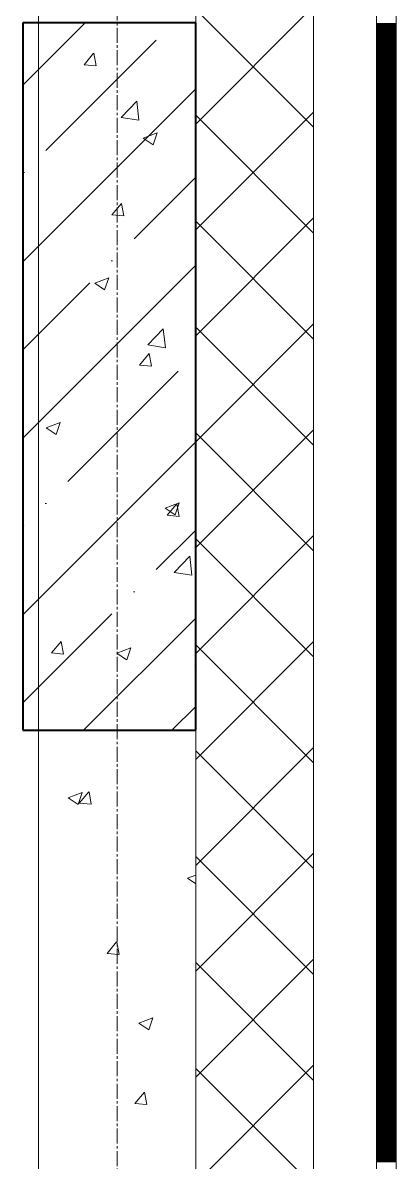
# Model space of a CAD drawing. Header units: millimetres. Extents: x -24360 to 609566, y -391049 to 148426.
# Drawn here: x 19980 to 20455, y 57001 to 58450 of the extents above; entities that cross this region are included whole.
import ezdxf

# ---------------------------------------------------------------- set-up
doc = ezdxf.new("R2010")
doc.units = ezdxf.units.MM
doc.linetypes.add('CENTER2', pattern=[28.575, 19.05, -3.175, 3.175, -3.175])
doc.linetypes.add('HIDDEN2', pattern=[4.7625, 3.175, -1.5875])
for name, color, linetype, lineweight in [('АР_Колонны', 70, 'Continuous', 30), ('АР_Стены ЖБ', 7, 'Continuous', 30), ('АР_Стены ПЕНОблок', 52, 'Continuous', 20), ('АР_Тонкая', 254, 'Continuous', 5), ('АР_Утеплитель', 31, 'Continuous', 0), ('АР_Штриховка', 8, 'Continuous', 0)]:
    doc.layers.add(name, color=color, linetype=linetype, lineweight=lineweight)
doc.layers.add('АР_Оси_РД_100', color=7, linetype='Continuous', lineweight=0, true_color=0x525252)
doc.layers.add('РД_Оси_100', color=7, linetype='Continuous', lineweight=0, true_color=0x525252)

# ---------------------------------------------------------------- blocks, each defined once
blk = doc.blocks.new('СОШ_2200_АР_ОСИ_М100_28.05.24')
at = {"layer": 'АР_Оси_РД_100', "linetype": 'CENTER2'}
blk.add_line((20100, -6155), (20100, 139938.679), dxfattribs=at)

msp = doc.modelspace()

# ---------------------------------------------------------------- hatches: boundary and pattern name
at = {"layer": 'АР_Штриховка', "linetype": 'Continuous', "lineweight": 5, "true_color": 0x000000}
h = msp.add_hatch(dxfattribs=at)
h.set_pattern_fill('ANSI35', color=18, scale=25, style=0)
h.paths.add_polyline_path([(19980, 57550), (20200, 57550), (20200, 58450), (19980, 58450)], flags=0)

# ---------------------------------------------------------------- linework, layer by layer
at = {"layer": 'АР_Колонны', "color": 18, "linetype": 'HIDDEN2', "lineweight": 25, "true_color": 0x000000}
for p, q in [((19980, 58450), (20200, 58450)), ((19980, 57550), (19980, 58450)), ((20200, 58450), (20200, 57550)), ((20200, 57550), (19980, 57550))]:
    msp.add_line(p, q, dxfattribs=at)
at = {"layer": 'АР_Колонны', "color": 18, "linetype": 'Continuous', "lineweight": 30, "true_color": 0x000000}
for p, q in [((20200, 58450), (19980, 58450)), ((19980, 58450), (19980, 57550)), ((20200, 57550), (20200, 58450)), ((19980, 57550), (20200, 57550))]:
    msp.add_line(p, q, dxfattribs=at)
at = {"layer": 'АР_Стены ЖБ', "color": 18, "linetype": 'Continuous', "lineweight": 40, "true_color": 0x000000}
for p, q in [((20200, 58450), (19980, 58450)), ((19980, 58450), (19980, 57550)), ((20200, 57550), (20200, 58450)), ((19980, 57550), (20200, 57550))]:
    msp.add_line(p, q, dxfattribs=at)
at = {"layer": 'АР_Стены ПЕНОблок', "color": 18, "linetype": 'Continuous', "lineweight": 20, "true_color": 0x000000}
for p, q in [((20000, 61700), (20000, 51500)), ((20200, 51500), (20200, 61700))]:
    msp.add_line(p, q, dxfattribs=at)
at = {"layer": 'АР_Тонкая', "color": 18, "linetype": 'Continuous', "lineweight": 5, "true_color": 0x000000}
for p, q in [((20350, 61700), (20350, 51500)), ((20430, 51500), (20430, 61700)), ((20430, 61700), (20430, 51500)), ((20455, 51500), (20455, 61700))]:
    msp.add_line(p, q, dxfattribs=at)
at = {"layer": 'АР_Утеплитель', "color": 18, "linetype": 'Continuous', "lineweight": 0, "true_color": 0x000000}
for p, q in [((20200, 61700), (20200, 51500)), ((20350, 51500), (20350, 61700))]:
    msp.add_line(p, q, dxfattribs=at)
at = {"layer": 'АР_Штриховка', "color": 18, "linetype": 'Continuous', "lineweight": 0, "true_color": 0x000000}
for p, q in [((20200, 58321.187), (20350, 58471.187)), ((20350, 58317.044), (20200, 58467.044)), ((20430, 58449), (20455, 58449)), ((20430, 58448), (20455, 58448)), ((20430, 58447), (20455, 58447)), ((20430, 58446), (20455, 58446)), ((20430, 58445), (20455, 58445)), ((20430, 58444), (20455, 58444)), ((20430, 58443), (20455, 58443)), ((20430, 58442), (20455, 58442)), ((20430, 58441), (20455, 58441)), ((20430, 58440), (20455, 58440)), ((20430, 58439), (20455, 58439)), ((20430, 58438), (20455, 58438)), ((20430, 58437), (20455, 58437)), ((20430, 58436), (20455, 58436)), ((20430, 58435), (20455, 58435)), ((20430, 58434), (20455, 58434)), ((20430, 58433), (20455, 58433)), ((20430, 58432), (20455, 58432)), ((20430, 58431), (20455, 58431)), ((20430, 58430), (20455, 58430)), ((20430, 58429), (20455, 58429)), ((20430, 58428), (20455, 58428)), ((20430, 58427), (20455, 58427)), ((20430, 58426), (20455, 58426)), ((20430, 58425), (20455, 58425)), ((20430, 58424), (20455, 58424)), ((20057.868, 58396.668), (20070.113, 58411.261)), ((20073.132, 58395.353), (20070.195, 58411.275)), ((20430, 58423), (20455, 58423)), ((20430, 58422), (20455, 58422)), ((20430, 58421), (20455, 58421)), ((20430, 58420), (20455, 58420)), ((20430, 58419), (20455, 58419)), ((20430, 58418), (20455, 58418)), ((20430, 58417), (20455, 58417)), ((20430, 58416), (20455, 58416)), ((20430, 58415), (20455, 58415)), ((20430, 58414), (20455, 58414)), ((20430, 58413), (20455, 58413)), ((20430, 58412), (20455, 58412)), ((20430, 58411), (20455, 58411)), ((20430, 58410), (20455, 58410)), ((20430, 58409), (20455, 58409)), ((20057.868, 58396.666), (20073.05, 58395.338)), ((20430, 58408), (20455, 58408)), ((20430, 58407), (20455, 58407)), ((20430, 58406), (20455, 58406)), ((20430, 58405), (20455, 58405)), ((20430, 58404), (20455, 58404)), ((20430, 58403), (20455, 58403)), ((20430, 58402), (20455, 58402)), ((20430, 58401), (20455, 58401)), ((20430, 58400), (20455, 58400)), ((20430, 58399), (20455, 58399)), ((20430, 58398), (20455, 58398)), ((20430, 58397), (20455, 58397)), ((20430, 58396), (20455, 58396)), ((20430, 58395), (20455, 58395)), ((20430, 58394), (20455, 58394)), ((20430, 58393), (20455, 58393)), ((20430, 58392), (20455, 58392)), ((20430, 58391), (20455, 58391)), ((20430, 58390), (20455, 58390)), ((20430, 58389), (20455, 58389)), ((20430, 58388), (20455, 58388)), ((20430, 58387), (20455, 58387)), ((20430, 58386), (20455, 58386)), ((20430, 58385), (20455, 58385)), ((20430, 58384), (20455, 58384)), ((20430, 58383), (20455, 58383)), ((20430, 58382), (20455, 58382)), ((20430, 58381), (20455, 58381)), ((20430, 58380), (20455, 58380)), ((20430, 58379), (20455, 58379)), ((20430, 58378), (20455, 58378)), ((20430, 58377), (20455, 58377)), ((20430, 58376), (20455, 58376)), ((20430, 58375), (20455, 58375)), ((20430, 58374), (20455, 58374)), ((20430, 58373), (20455, 58373)), ((20430, 58372), (20455, 58372)), ((20430, 58371), (20455, 58371)), ((20430, 58370), (20455, 58370)), ((20430, 58369), (20455, 58369)), ((20430, 58368), (20455, 58368)), ((20430, 58367), (20455, 58367)), ((20430, 58366), (20455, 58366)), ((20430, 58365), (20455, 58365)), ((20430, 58364), (20455, 58364)), ((20430, 58363), (20455, 58363)), ((20430, 58362), (20455, 58362)), ((20430, 58361), (20455, 58361)), ((20430, 58360), (20455, 58360)), ((20430, 58359), (20455, 58359)), ((20430, 58358), (20455, 58358)), ((20430, 58357), (20455, 58357)), ((20430, 58356), (20455, 58356)), ((20430, 58355), (20455, 58355)), ((20430, 58354), (20455, 58354)), ((20430, 58353), (20455, 58353)), ((20430, 58352), (20455, 58352)), ((20430, 58351), (20455, 58351)), ((20105.203, 58329.711), (20124.987, 58350.329)), ((20127.816, 58326.21), (20125.01, 58350.332)), ((20430, 58350), (20455, 58350)), ((20430, 58349), (20455, 58349)), ((20430, 58348), (20455, 58348)), ((20430, 58347), (20455, 58347)), ((20430, 58346), (20455, 58346)), ((20430, 58345), (20455, 58345)), ((20430, 58344), (20455, 58344)), ((20430, 58343), (20455, 58343)), ((20430, 58342), (20455, 58342)), ((20430, 58341), (20455, 58341)), ((20430, 58340), (20455, 58340)), ((20430, 58339), (20455, 58339)), ((20430, 58338), (20455, 58338)), ((20430, 58337), (20455, 58337)), ((20105.22, 58329.675), (20127.81, 58326.171)), ((20200, 58186.483), (20350, 58336.483)), ((20350, 58182.34), (20200, 58332.34)), ((20430, 58336), (20455, 58336)), ((20430, 58335), (20455, 58335)), ((20430, 58334), (20455, 58334)), ((20430, 58333), (20455, 58333)), ((20430, 58332), (20455, 58332)), ((20430, 58331), (20455, 58331)), ((20430, 58330), (20455, 58330)), ((20430, 58329), (20455, 58329)), ((20430, 58328), (20455, 58328)), ((20430, 58327), (20455, 58327)), ((20430, 58326), (20455, 58326)), ((20430, 58325), (20455, 58325)), ((20430, 58324), (20455, 58324)), ((20430, 58323), (20455, 58323)), ((20133.309, 58303.124), (20151.094, 58309.951)), ((20145.927, 58294.554), (20151.077, 58309.903)), ((20430, 58322), (20455, 58322)), ((20430, 58321), (20455, 58321)), ((20430, 58320), (20455, 58320)), ((20430, 58319), (20455, 58319)), ((20430, 58318), (20455, 58318)), ((20430, 58317), (20455, 58317)), ((20430, 58316), (20455, 58316)), ((20430, 58315), (20455, 58315)), ((20430, 58314), (20455, 58314)), ((20430, 58313), (20455, 58313)), ((20430, 58312), (20455, 58312)), ((20430, 58311), (20455, 58311)), ((20430, 58310), (20455, 58310)), ((20430, 58309), (20455, 58309)), ((20430, 58308), (20455, 58308)), ((20133.288, 58303.078), (20145.923, 58294.556)), ((20430, 58307), (20455, 58307)), ((20430, 58306), (20455, 58306)), ((20430, 58305), (20455, 58305)), ((20430, 58304), (20455, 58304)), ((20430, 58303), (20455, 58303)), ((20430, 58302), (20455, 58302)), ((20430, 58301), (20455, 58301)), ((20430, 58300), (20455, 58300)), ((20430, 58299), (20455, 58299)), ((20430, 58298), (20455, 58298)), ((20430, 58297), (20455, 58297)), ((20430, 58296), (20455, 58296)), ((20430, 58295), (20455, 58295)), ((20430, 58294), (20455, 58294)), ((20430, 58293), (20455, 58293)), ((20430, 58292), (20455, 58292)), ((20430, 58291), (20455, 58291)), ((20430, 58290), (20455, 58290)), ((20430, 58289), (20455, 58289)), ((20430, 58288), (20455, 58288)), ((20430, 58287), (20455, 58287)), ((20430, 58286), (20455, 58286)), ((20430, 58285), (20455, 58285)), ((20430, 58284), (20455, 58284)), ((20430, 58283), (20455, 58283)), ((20430, 58282), (20455, 58282)), ((20430, 58281), (20455, 58281)), ((20430, 58280), (20455, 58280)), ((20430, 58279), (20455, 58279)), ((20430, 58278), (20455, 58278)), ((20430, 58277), (20455, 58277)), ((20430, 58276), (20455, 58276)), ((20430, 58275), (20455, 58275)), ((20430, 58274), (20455, 58274)), ((20430, 58273), (20455, 58273)), ((20430, 58272), (20455, 58272)), ((20430, 58271), (20455, 58271)), ((20430, 58270), (20455, 58270)), ((20430, 58269), (20455, 58269)), ((20430, 58268), (20455, 58268)), ((20430, 58267), (20455, 58267)), ((20430, 58266), (20455, 58266)), ((20430, 58265), (20455, 58265)), ((20430, 58264), (20455, 58264)), ((20430, 58263), (20455, 58263)), ((20430, 58262), (20455, 58262)), ((20430, 58261), (20455, 58261)), ((20430, 58260), (20455, 58260)), ((20430, 58259), (20455, 58259)), ((20430, 58258), (20455, 58258)), ((20430, 58257), (20455, 58257)), ((20430, 58256), (20455, 58256)), ((20430, 58255), (20455, 58255)), ((20430, 58254), (20455, 58254)), ((20430, 58253), (20455, 58253)), ((20430, 58252), (20455, 58252)), ((20430, 58251), (20455, 58251)), ((20430, 58250), (20455, 58250)), ((20430, 58249), (20455, 58249)), ((20430, 58248), (20455, 58248)), ((20430, 58247), (20455, 58247)), ((20430, 58246), (20455, 58246)), ((20430, 58245), (20455, 58245)), ((20430, 58244), (20455, 58244)), ((20430, 58243), (20455, 58243)), ((20430, 58242), (20455, 58242)), ((20430, 58241), (20455, 58241)), ((20430, 58240), (20455, 58240)), ((20430, 58239), (20455, 58239)), ((20430, 58238), (20455, 58238)), ((20430, 58237), (20455, 58237)), ((20430, 58236), (20455, 58236)), ((20430, 58235), (20455, 58235)), ((20430, 58234), (20455, 58234)), ((20430, 58233), (20455, 58233)), ((20430, 58232), (20455, 58232)), ((20430, 58231), (20455, 58231)), ((20430, 58230), (20455, 58230)), ((20430, 58229), (20455, 58229)), ((20430, 58228), (20455, 58228)), ((20430, 58227), (20455, 58227)), ((20430, 58226), (20455, 58226)), ((20430, 58225), (20455, 58225)), ((20430, 58224), (20455, 58224)), ((20430, 58223), (20455, 58223)), ((20430, 58222), (20455, 58222)), ((20430, 58221), (20455, 58221)), ((20093.112, 58205.611), (20105.357, 58220.204)), ((20108.375, 58204.296), (20105.438, 58220.218)), ((20430, 58220), (20455, 58220)), ((20430, 58219), (20455, 58219)), ((20430, 58218), (20455, 58218)), ((20430, 58217), (20455, 58217)), ((20430, 58216), (20455, 58216)), ((20430, 58215), (20455, 58215)), ((20430, 58214), (20455, 58214)), ((20430, 58213), (20455, 58213)), ((20430, 58212), (20455, 58212)), ((20430, 58211), (20455, 58211)), ((20430, 58210), (20455, 58210)), ((20430, 58209), (20455, 58209)), ((20430, 58208), (20455, 58208)), ((20430, 58207), (20455, 58207)), ((20093.112, 58205.61), (20108.294, 58204.281)), ((20200, 58051.78), (20350, 58201.78)), ((20350, 58047.636), (20200, 58197.636)), ((20430, 58206), (20455, 58206)), ((20430, 58205), (20455, 58205)), ((20430, 58204), (20455, 58204)), ((20430, 58203), (20455, 58203)), ((20430, 58202), (20455, 58202)), ((20430, 58201), (20455, 58201)), ((20430, 58200), (20455, 58200)), ((20430, 58199), (20455, 58199)), ((20430, 58198), (20455, 58198)), ((20430, 58197), (20455, 58197)), ((20430, 58196), (20455, 58196)), ((20430, 58195), (20455, 58195)), ((20430, 58194), (20455, 58194)), ((20430, 58193), (20455, 58193)), ((20430, 58192), (20455, 58192)), ((20430, 58191), (20455, 58191)), ((20430, 58190), (20455, 58190)), ((20430, 58189), (20455, 58189)), ((20430, 58188), (20455, 58188)), ((20430, 58187), (20455, 58187)), ((20430, 58186), (20455, 58186)), ((20430, 58185), (20455, 58185)), ((20430, 58184), (20455, 58184)), ((20430, 58183), (20455, 58183)), ((20430, 58182), (20455, 58182)), ((20430, 58181), (20455, 58181)), ((20430, 58180), (20455, 58180)), ((20430, 58179), (20455, 58179)), ((20430, 58178), (20455, 58178)), ((20430, 58177), (20455, 58177)), ((20430, 58176), (20455, 58176)), ((20430, 58175), (20455, 58175)), ((20430, 58174), (20455, 58174)), ((20430, 58173), (20455, 58173)), ((20430, 58172), (20455, 58172)), ((20430, 58171), (20455, 58171)), ((20430, 58170), (20455, 58170)), ((20430, 58169), (20455, 58169)), ((20430, 58168), (20455, 58168)), ((20430, 58167), (20455, 58167)), ((20430, 58166), (20455, 58166)), ((20430, 58165), (20455, 58165)), ((20430, 58164), (20455, 58164)), ((20430, 58163), (20455, 58163)), ((20430, 58162), (20455, 58162)), ((20430, 58161), (20455, 58161)), ((20430, 58160), (20455, 58160)), ((20430, 58159), (20455, 58159)), ((20430, 58158), (20455, 58158)), ((20430, 58157), (20455, 58157)), ((20430, 58156), (20455, 58156)), ((20430, 58155), (20455, 58155)), ((20430, 58154), (20455, 58154)), ((20430, 58153), (20455, 58153)), ((20430, 58152), (20455, 58152)), ((20430, 58151), (20455, 58151)), ((20430, 58150), (20455, 58150)), ((20430, 58149), (20455, 58149)), ((20430, 58148), (20455, 58148)), ((20430, 58147), (20455, 58147)), ((20430, 58146), (20455, 58146)), ((20430, 58145), (20455, 58145)), ((20430, 58144), (20455, 58144)), ((20430, 58143), (20455, 58143)), ((20430, 58142), (20455, 58142)), ((20430, 58141), (20455, 58141)), ((20430, 58140), (20455, 58140)), ((20430, 58139), (20455, 58139)), ((20430, 58138), (20455, 58138)), ((20430, 58137), (20455, 58137)), ((20430, 58136), (20455, 58136)), ((20430, 58135), (20455, 58135)), ((20430, 58134), (20455, 58134)), ((20071.507, 58118.936), (20089.292, 58125.763)), ((20084.125, 58110.366), (20089.275, 58125.715)), ((20430, 58133), (20455, 58133)), ((20430, 58132), (20455, 58132)), ((20430, 58131), (20455, 58131)), ((20430, 58130), (20455, 58130)), ((20430, 58129), (20455, 58129)), ((20430, 58128), (20455, 58128)), ((20430, 58127), (20455, 58127)), ((20430, 58126), (20455, 58126)), ((20430, 58125), (20455, 58125)), ((20430, 58124), (20455, 58124)), ((20430, 58123), (20455, 58123)), ((20430, 58122), (20455, 58122)), ((20430, 58121), (20455, 58121)), ((20430, 58120), (20455, 58120)), ((20071.486, 58118.89), (20084.121, 58110.368)), ((20430, 58119), (20455, 58119)), ((20430, 58118), (20455, 58118)), ((20430, 58117), (20455, 58117)), ((20430, 58116), (20455, 58116)), ((20430, 58115), (20455, 58115)), ((20430, 58114), (20455, 58114)), ((20430, 58113), (20455, 58113)), ((20430, 58112), (20455, 58112)), ((20430, 58111), (20455, 58111)), ((20430, 58110), (20455, 58110)), ((20430, 58109), (20455, 58109)), ((20430, 58108), (20455, 58108)), ((20430, 58107), (20455, 58107)), ((20430, 58106), (20455, 58106)), ((20430, 58105), (20455, 58105)), ((20430, 58104), (20455, 58104)), ((20430, 58103), (20455, 58103)), ((20430, 58102), (20455, 58102)), ((20430, 58101), (20455, 58101)), ((20430, 58100), (20455, 58100)), ((20430, 58099), (20455, 58099)), ((20430, 58098), (20455, 58098)), ((20430, 58097), (20455, 58097)), ((20430, 58096), (20455, 58096)), ((20430, 58095), (20455, 58095)), ((20430, 58094), (20455, 58094)), ((20430, 58093), (20455, 58093)), ((20430, 58092), (20455, 58092)), ((20430, 58091), (20455, 58091)), ((20430, 58090), (20455, 58090)), ((20430, 58089), (20455, 58089)), ((20430, 58088), (20455, 58088)), ((20430, 58087), (20455, 58087)), ((20430, 58086), (20455, 58086)), ((20430, 58085), (20455, 58085)), ((20430, 58084), (20455, 58084)), ((20430, 58083), (20455, 58083)), ((20430, 58082), (20455, 58082)), ((20430, 58081), (20455, 58081)), ((20430, 58080), (20455, 58080)), ((20430, 58079), (20455, 58079)), ((20430, 58078), (20455, 58078)), ((20430, 58077), (20455, 58077)), ((20430, 58076), (20455, 58076)), ((20200, 57917.076), (20350, 58067.076)), ((20350, 57912.932), (20200, 58062.932)), ((20430, 58075), (20455, 58075)), ((20430, 58074), (20455, 58074)), ((20430, 58073), (20455, 58073)), ((20430, 58072), (20455, 58072)), ((20430, 58071), (20455, 58071)), ((20430, 58070), (20455, 58070)), ((20430, 58069), (20455, 58069)), ((20430, 58068), (20455, 58068)), ((20430, 58067), (20455, 58067)), ((20430, 58066), (20455, 58066)), ((20430, 58065), (20455, 58065)), ((20430, 58064), (20455, 58064)), ((20430, 58063), (20455, 58063)), ((20430, 58062), (20455, 58062)), ((20138.878, 58040.242), (20158.662, 58060.861)), ((20161.491, 58036.741), (20158.685, 58060.864)), ((20430, 58061), (20455, 58061)), ((20430, 58060), (20455, 58060)), ((20430, 58059), (20455, 58059)), ((20430, 58058), (20455, 58058)), ((20430, 58057), (20455, 58057)), ((20430, 58056), (20455, 58056)), ((20430, 58055), (20455, 58055)), ((20430, 58054), (20455, 58054)), ((20430, 58053), (20455, 58053)), ((20430, 58052), (20455, 58052)), ((20430, 58051), (20455, 58051)), ((20430, 58050), (20455, 58050)), ((20430, 58049), (20455, 58049)), ((20430, 58048), (20455, 58048)), ((20430, 58047), (20455, 58047)), ((20138.895, 58040.206), (20161.485, 58036.703)), ((20430, 58046), (20455, 58046)), ((20430, 58045), (20455, 58045)), ((20430, 58044), (20455, 58044)), ((20430, 58043), (20455, 58043)), ((20430, 58042), (20455, 58042)), ((20430, 58041), (20455, 58041)), ((20430, 58040), (20455, 58040)), ((20430, 58039), (20455, 58039)), ((20430, 58038), (20455, 58038)), ((20430, 58037), (20455, 58037)), ((20430, 58036), (20455, 58036)), ((20430, 58035), (20455, 58035)), ((20430, 58034), (20455, 58034)), ((20430, 58033), (20455, 58033)), ((20128.355, 58014.554), (20140.6, 58029.147)), ((20143.618, 58013.239), (20140.681, 58029.161)), ((20430, 58032), (20455, 58032)), ((20430, 58031), (20455, 58031)), ((20430, 58030), (20455, 58030)), ((20430, 58029), (20455, 58029)), ((20430, 58028), (20455, 58028)), ((20430, 58027), (20455, 58027)), ((20430, 58026), (20455, 58026)), ((20430, 58025), (20455, 58025)), ((20430, 58024), (20455, 58024)), ((20430, 58023), (20455, 58023)), ((20430, 58022), (20455, 58022)), ((20430, 58021), (20455, 58021)), ((20430, 58020), (20455, 58020)), ((20430, 58019), (20455, 58019)), ((20430, 58018), (20455, 58018)), ((20128.355, 58014.553), (20143.537, 58013.225)), ((20430, 58017), (20455, 58017)), ((20430, 58016), (20455, 58016)), ((20430, 58015), (20455, 58015)), ((20430, 58014), (20455, 58014)), ((20430, 58013), (20455, 58013)), ((20430, 58012), (20455, 58012)), ((20430, 58011), (20455, 58011)), ((20430, 58010), (20455, 58010)), ((20430, 58009), (20455, 58009)), ((20430, 58008), (20455, 58008)), ((20430, 58007), (20455, 58007)), ((20430, 58006), (20455, 58006)), ((20430, 58005), (20455, 58005)), ((20430, 58004), (20455, 58004)), ((20430, 58003), (20455, 58003)), ((20430, 58002), (20455, 58002)), ((20430, 58001), (20455, 58001)), ((20430, 58000), (20455, 58000)), ((20430, 57999), (20455, 57999)), ((20430, 57998), (20455, 57998)), ((20430, 57997), (20455, 57997)), ((20430, 57996), (20455, 57996)), ((20430, 57995), (20455, 57995)), ((20430, 57994), (20455, 57994)), ((20430, 57993), (20455, 57993)), ((20430, 57992), (20455, 57992)), ((20430, 57991), (20455, 57991)), ((20430, 57990), (20455, 57990)), ((20430, 57989), (20455, 57989)), ((20430, 57988), (20455, 57988)), ((20430, 57987), (20455, 57987)), ((20430, 57986), (20455, 57986)), ((20430, 57985), (20455, 57985)), ((20430, 57984), (20455, 57984)), ((20430, 57983), (20455, 57983)), ((20430, 57982), (20455, 57982)), ((20430, 57981), (20455, 57981)), ((20430, 57980), (20455, 57980)), ((20430, 57979), (20455, 57979)), ((20430, 57978), (20455, 57978)), ((20430, 57977), (20455, 57977)), ((20430, 57976), (20455, 57976)), ((20430, 57975), (20455, 57975)), ((20430, 57974), (20455, 57974)), ((20430, 57973), (20455, 57973)), ((20430, 57972), (20455, 57972)), ((20430, 57971), (20455, 57971)), ((20430, 57970), (20455, 57970)), ((20430, 57969), (20455, 57969)), ((20430, 57968), (20455, 57968)), ((20430, 57967), (20455, 57967)), ((20430, 57966), (20455, 57966)), ((20430, 57965), (20455, 57965)), ((20430, 57964), (20455, 57964)), ((20430, 57963), (20455, 57963)), ((20430, 57962), (20455, 57962)), ((20430, 57961), (20455, 57961)), ((20430, 57960), (20455, 57960)), ((20430, 57959), (20455, 57959)), ((20430, 57958), (20455, 57958)), ((20430, 57957), (20455, 57957)), ((20430, 57956), (20455, 57956)), ((20430, 57955), (20455, 57955)), ((20430, 57954), (20455, 57954)), ((20430, 57953), (20455, 57953)), ((20430, 57952), (20455, 57952)), ((20430, 57951), (20455, 57951)), ((20430, 57950), (20455, 57950)), ((20430, 57949), (20455, 57949)), ((20430, 57948), (20455, 57948)), ((20430, 57947), (20455, 57947)), ((20430, 57946), (20455, 57946)), ((20009.684, 57934.702), (20022.319, 57926.18)), ((20009.705, 57934.748), (20027.49, 57941.575)), ((20022.323, 57926.178), (20027.473, 57941.527)), ((20200, 57782.372), (20350, 57932.372)), ((20430, 57945), (20455, 57945)), ((20430, 57944), (20455, 57944)), ((20430, 57943), (20455, 57943)), ((20430, 57942), (20455, 57942)), ((20430, 57941), (20455, 57941)), ((20430, 57940), (20455, 57940)), ((20430, 57939), (20455, 57939)), ((20430, 57938), (20455, 57938)), ((20430, 57937), (20455, 57937)), ((20430, 57936), (20455, 57936)), ((20430, 57935), (20455, 57935)), ((20430, 57934), (20455, 57934)), ((20430, 57933), (20455, 57933)), ((20430, 57932), (20455, 57932)), ((20430, 57931), (20455, 57931)), ((20350, 57778.228), (20200, 57928.228)), ((20430, 57930), (20455, 57930)), ((20430, 57929), (20455, 57929)), ((20430, 57928), (20455, 57928)), ((20430, 57927), (20455, 57927)), ((20430, 57926), (20455, 57926)), ((20430, 57925), (20455, 57925)), ((20430, 57924), (20455, 57924)), ((20430, 57923), (20455, 57923)), ((20430, 57922), (20455, 57922)), ((20430, 57921), (20455, 57921)), ((20430, 57920), (20455, 57920)), ((20430, 57919), (20455, 57919)), ((20430, 57918), (20455, 57918)), ((20430, 57917), (20455, 57917)), ((20430, 57916), (20455, 57916)), ((20430, 57915), (20455, 57915)), ((20430, 57914), (20455, 57914)), ((20430, 57913), (20455, 57913)), ((20430, 57912), (20455, 57912)), ((20430, 57911), (20455, 57911)), ((20430, 57910), (20455, 57910)), ((20430, 57909), (20455, 57909)), ((20430, 57908), (20455, 57908)), ((20430, 57907), (20455, 57907)), ((20430, 57906), (20455, 57906)), ((20430, 57905), (20455, 57905)), ((20430, 57904), (20455, 57904)), ((20430, 57903), (20455, 57903)), ((20430, 57902), (20455, 57902)), ((20430, 57901), (20455, 57901)), ((20430, 57900), (20455, 57900)), ((20430, 57899), (20455, 57899)), ((20430, 57898), (20455, 57898)), ((20430, 57897), (20455, 57897)), ((20430, 57896), (20455, 57896)), ((20430, 57895), (20455, 57895)), ((20430, 57894), (20455, 57894)), ((20430, 57893), (20455, 57893)), ((20430, 57892), (20455, 57892)), ((20430, 57891), (20455, 57891)), ((20430, 57890), (20455, 57890)), ((20430, 57889), (20455, 57889)), ((20430, 57888), (20455, 57888)), ((20430, 57887), (20455, 57887)), ((20430, 57886), (20455, 57886)), ((20430, 57885), (20455, 57885)), ((20430, 57884), (20455, 57884)), ((20430, 57883), (20455, 57883)), ((20430, 57882), (20455, 57882)), ((20430, 57881), (20455, 57881)), ((20430, 57880), (20455, 57880)), ((20430, 57879), (20455, 57879)), ((20430, 57878), (20455, 57878)), ((20430, 57877), (20455, 57877)), ((20430, 57876), (20455, 57876)), ((20430, 57875), (20455, 57875)), ((20430, 57874), (20455, 57874)), ((20430, 57873), (20455, 57873)), ((20430, 57872), (20455, 57872)), ((20430, 57871), (20455, 57871)), ((20430, 57870), (20455, 57870)), ((20430, 57869), (20455, 57869)), ((20430, 57868), (20455, 57868)), ((20430, 57867), (20455, 57867)), ((20430, 57866), (20455, 57866)), ((20430, 57865), (20455, 57865)), ((20430, 57864), (20455, 57864)), ((20430, 57863), (20455, 57863)), ((20430, 57862), (20455, 57862)), ((20430, 57861), (20455, 57861)), ((20430, 57860), (20455, 57860)), ((20430, 57859), (20455, 57859)), ((20430, 57858), (20455, 57858)), ((20430, 57857), (20455, 57857)), ((20430, 57856), (20455, 57856)), ((20430, 57855), (20455, 57855)), ((20430, 57854), (20455, 57854)), ((20430, 57853), (20455, 57853)), ((20430, 57852), (20455, 57852)), ((20430, 57851), (20455, 57851)), ((20430, 57850), (20455, 57850)), ((20430, 57849), (20455, 57849)), ((20430, 57848), (20455, 57848)), ((20430, 57847), (20455, 57847)), ((20430, 57846), (20455, 57846)), ((20430, 57845), (20455, 57845)), ((20430, 57844), (20455, 57844)), ((20161.299, 57832.437), (20173.933, 57823.914)), ((20161.319, 57832.482), (20179.104, 57839.309)), ((20163.598, 57823.497), (20175.844, 57838.09)), ((20173.938, 57823.913), (20179.088, 57839.262)), ((20178.861, 57822.183), (20175.924, 57838.104)), ((20430, 57843), (20455, 57843)), ((20430, 57842), (20455, 57842)), ((20430, 57841), (20455, 57841)), ((20430, 57840), (20455, 57840)), ((20430, 57839), (20455, 57839)), ((20430, 57838), (20455, 57838)), ((20430, 57837), (20455, 57837)), ((20430, 57836), (20455, 57836)), ((20430, 57835), (20455, 57835)), ((20430, 57834), (20455, 57834)), ((20430, 57833), (20455, 57833)), ((20430, 57832), (20455, 57832)), ((20430, 57831), (20455, 57831)), ((20430, 57830), (20455, 57830)), ((20163.598, 57823.496), (20178.78, 57822.168)), ((20430, 57829), (20455, 57829)), ((20430, 57828), (20455, 57828)), ((20430, 57827), (20455, 57827)), ((20430, 57826), (20455, 57826)), ((20430, 57825), (20455, 57825)), ((20430, 57824), (20455, 57824)), ((20430, 57823), (20455, 57823)), ((20430, 57822), (20455, 57822)), ((20430, 57821), (20455, 57821)), ((20430, 57820), (20455, 57820)), ((20430, 57819), (20455, 57819)), ((20430, 57818), (20455, 57818)), ((20430, 57817), (20455, 57817)), ((20430, 57816), (20455, 57816)), ((20430, 57815), (20455, 57815)), ((20430, 57814), (20455, 57814)), ((20430, 57813), (20455, 57813)), ((20430, 57812), (20455, 57812)), ((20430, 57811), (20455, 57811)), ((20430, 57810), (20455, 57810)), ((20430, 57809), (20455, 57809)), ((20430, 57808), (20455, 57808)), ((20430, 57807), (20455, 57807)), ((20430, 57806), (20455, 57806)), ((20430, 57805), (20455, 57805)), ((20430, 57804), (20455, 57804)), ((20430, 57803), (20455, 57803)), ((20430, 57802), (20455, 57802)), ((20430, 57801), (20455, 57801)), ((20200, 57647.668), (20350, 57797.668)), ((20350, 57643.524), (20200, 57793.524)), ((20430, 57800), (20455, 57800)), ((20430, 57799), (20455, 57799)), ((20430, 57798), (20455, 57798)), ((20430, 57797), (20455, 57797)), ((20430, 57796), (20455, 57796)), ((20430, 57795), (20455, 57795)), ((20430, 57794), (20455, 57794)), ((20430, 57793), (20455, 57793)), ((20430, 57792), (20455, 57792)), ((20430, 57791), (20455, 57791)), ((20430, 57790), (20455, 57790)), ((20430, 57789), (20455, 57789)), ((20430, 57788), (20455, 57788)), ((20430, 57787), (20455, 57787)), ((20430, 57786), (20455, 57786)), ((20172.553, 57750.774), (20192.337, 57771.393)), ((20195.166, 57747.273), (20192.359, 57771.395)), ((20430, 57785), (20455, 57785)), ((20430, 57784), (20455, 57784)), ((20430, 57783), (20455, 57783)), ((20430, 57782), (20455, 57782)), ((20430, 57781), (20455, 57781)), ((20430, 57780), (20455, 57780)), ((20430, 57779), (20455, 57779)), ((20430, 57778), (20455, 57778)), ((20430, 57777), (20455, 57777)), ((20430, 57776), (20455, 57776)), ((20430, 57775), (20455, 57775)), ((20430, 57774), (20455, 57774)), ((20430, 57773), (20455, 57773)), ((20430, 57772), (20455, 57772)), ((20430, 57771), (20455, 57771)), ((20430, 57770), (20455, 57770)), ((20430, 57769), (20455, 57769)), ((20430, 57768), (20455, 57768)), ((20430, 57767), (20455, 57767)), ((20430, 57766), (20455, 57766)), ((20430, 57765), (20455, 57765)), ((20430, 57764), (20455, 57764)), ((20430, 57763), (20455, 57763)), ((20430, 57762), (20455, 57762)), ((20430, 57761), (20455, 57761)), ((20430, 57760), (20455, 57760)), ((20430, 57759), (20455, 57759)), ((20430, 57758), (20455, 57758)), ((20430, 57757), (20455, 57757)), ((20172.57, 57750.738), (20195.16, 57747.235)), ((20430, 57756), (20455, 57756)), ((20430, 57755), (20455, 57755)), ((20430, 57754), (20455, 57754)), ((20430, 57753), (20455, 57753)), ((20430, 57752), (20455, 57752)), ((20430, 57751), (20455, 57751)), ((20430, 57750), (20455, 57750)), ((20430, 57749), (20455, 57749)), ((20430, 57748), (20455, 57748)), ((20430, 57747), (20455, 57747)), ((20430, 57746), (20455, 57746)), ((20430, 57745), (20455, 57745)), ((20430, 57744), (20455, 57744)), ((20430, 57743), (20455, 57743)), ((20430, 57742), (20455, 57742)), ((20430, 57741), (20455, 57741)), ((20430, 57740), (20455, 57740)), ((20430, 57739), (20455, 57739)), ((20430, 57738), (20455, 57738)), ((20430, 57737), (20455, 57737)), ((20430, 57736), (20455, 57736)), ((20430, 57735), (20455, 57735)), ((20430, 57734), (20455, 57734)), ((20430, 57733), (20455, 57733)), ((20430, 57732), (20455, 57732)), ((20430, 57731), (20455, 57731)), ((20430, 57730), (20455, 57730)), ((20430, 57729), (20455, 57729)), ((20430, 57728), (20455, 57728)), ((20430, 57727), (20455, 57727)), ((20430, 57726), (20455, 57726)), ((20430, 57725), (20455, 57725)), ((20430, 57724), (20455, 57724)), ((20430, 57723), (20455, 57723)), ((20430, 57722), (20455, 57722)), ((20430, 57721), (20455, 57721)), ((20430, 57720), (20455, 57720)), ((20430, 57719), (20455, 57719)), ((20430, 57718), (20455, 57718)), ((20430, 57717), (20455, 57717)), ((20430, 57716), (20455, 57716)), ((20430, 57715), (20455, 57715)), ((20430, 57714), (20455, 57714)), ((20430, 57713), (20455, 57713)), ((20430, 57712), (20455, 57712)), ((20430, 57711), (20455, 57711)), ((20430, 57710), (20455, 57710)), ((20430, 57709), (20455, 57709)), ((20430, 57708), (20455, 57708)), ((20430, 57707), (20455, 57707)), ((20430, 57706), (20455, 57706)), ((20430, 57705), (20455, 57705)), ((20430, 57704), (20455, 57704)), ((20430, 57703), (20455, 57703)), ((20430, 57702), (20455, 57702)), ((20430, 57701), (20455, 57701)), ((20430, 57700), (20455, 57700)), ((20430, 57699), (20455, 57699)), ((20430, 57698), (20455, 57698)), ((20430, 57697), (20455, 57697)), ((20430, 57696), (20455, 57696)), ((20430, 57695), (20455, 57695)), ((20430, 57694), (20455, 57694)), ((20430, 57693), (20455, 57693)), ((20430, 57692), (20455, 57692)), ((20430, 57691), (20455, 57691)), ((20430, 57690), (20455, 57690)), ((20430, 57689), (20455, 57689)), ((20430, 57688), (20455, 57688)), ((20430, 57687), (20455, 57687)), ((20430, 57686), (20455, 57686)), ((20430, 57685), (20455, 57685)), ((20430, 57684), (20455, 57684)), ((20430, 57683), (20455, 57683)), ((20430, 57682), (20455, 57682)), ((20430, 57681), (20455, 57681)), ((20430, 57680), (20455, 57680)), ((20430, 57679), (20455, 57679)), ((20430, 57678), (20455, 57678)), ((20430, 57677), (20455, 57677)), ((20430, 57676), (20455, 57676)), ((20430, 57675), (20455, 57675)), ((20430, 57674), (20455, 57674)), ((20430, 57673), (20455, 57673)), ((20430, 57672), (20455, 57672)), ((20430, 57671), (20455, 57671)), ((20430, 57670), (20455, 57670)), ((20016.657, 57648.379), (20028.902, 57662.973)), ((20031.92, 57647.065), (20028.983, 57662.986)), ((20200, 57512.964), (20350, 57662.964)), ((20350, 57508.821), (20200, 57658.821)), ((20430, 57669), (20455, 57669)), ((20430, 57668), (20455, 57668)), ((20430, 57667), (20455, 57667)), ((20430, 57666), (20455, 57666)), ((20430, 57665), (20455, 57665)), ((20430, 57664), (20455, 57664)), ((20430, 57663), (20455, 57663)), ((20430, 57662), (20455, 57662)), ((20430, 57661), (20455, 57661)), ((20430, 57660), (20455, 57660)), ((20430, 57659), (20455, 57659)), ((20430, 57658), (20455, 57658)), ((20430, 57657), (20455, 57657)), ((20430, 57656), (20455, 57656)), ((20016.657, 57648.378), (20031.839, 57647.05)), ((20099.496, 57648.249), (20112.131, 57639.726)), ((20099.517, 57648.294), (20117.302, 57655.121)), ((20112.136, 57639.725), (20117.286, 57655.074)), ((20430, 57655), (20455, 57655)), ((20430, 57654), (20455, 57654)), ((20430, 57653), (20455, 57653)), ((20430, 57652), (20455, 57652)), ((20430, 57651), (20455, 57651)), ((20430, 57650), (20455, 57650)), ((20430, 57649), (20455, 57649)), ((20430, 57648), (20455, 57648)), ((20430, 57647), (20455, 57647)), ((20430, 57646), (20455, 57646)), ((20430, 57645), (20455, 57645)), ((20430, 57644), (20455, 57644)), ((20430, 57643), (20455, 57643)), ((20430, 57642), (20455, 57642)), ((20430, 57641), (20455, 57641)), ((20198.842, 57632.44), (20200, 57633.821)), ((20198.842, 57632.439), (20200, 57632.338)), ((20430, 57640), (20455, 57640)), ((20430, 57639), (20455, 57639)), ((20430, 57638), (20455, 57638)), ((20430, 57637), (20455, 57637)), ((20430, 57636), (20455, 57636)), ((20430, 57635), (20455, 57635)), ((20430, 57634), (20455, 57634)), ((20430, 57633), (20455, 57633)), ((20430, 57632), (20455, 57632)), ((20430, 57631), (20455, 57631)), ((20430, 57630), (20455, 57630)), ((20430, 57629), (20455, 57629)), ((20430, 57628), (20455, 57628)), ((20430, 57627), (20455, 57627)), ((20430, 57626), (20455, 57626)), ((20430, 57625), (20455, 57625)), ((20430, 57624), (20455, 57624)), ((20430, 57623), (20455, 57623)), ((20430, 57622), (20455, 57622)), ((20430, 57621), (20455, 57621)), ((20430, 57620), (20455, 57620)), ((20430, 57619), (20455, 57619)), ((20430, 57618), (20455, 57618)), ((20430, 57617), (20455, 57617)), ((20430, 57616), (20455, 57616)), ((20430, 57615), (20455, 57615)), ((20430, 57614), (20455, 57614)), ((20430, 57613), (20455, 57613)), ((20430, 57612), (20455, 57612)), ((20430, 57611), (20455, 57611)), ((20430, 57610), (20455, 57610)), ((20430, 57609), (20455, 57609)), ((20430, 57608), (20455, 57608)), ((20430, 57607), (20455, 57607)), ((20430, 57606), (20455, 57606)), ((20430, 57605), (20455, 57605)), ((20430, 57604), (20455, 57604)), ((20430, 57603), (20455, 57603)), ((20430, 57602), (20455, 57602)), ((20430, 57601), (20455, 57601)), ((20430, 57600), (20455, 57600)), ((20430, 57599), (20455, 57599)), ((20430, 57598), (20455, 57598)), ((20430, 57597), (20455, 57597)), ((20430, 57596), (20455, 57596)), ((20430, 57595), (20455, 57595)), ((20430, 57594), (20455, 57594)), ((20430, 57593), (20455, 57593)), ((20430, 57592), (20455, 57592)), ((20430, 57591), (20455, 57591)), ((20430, 57590), (20455, 57590)), ((20430, 57589), (20455, 57589)), ((20430, 57588), (20455, 57588)), ((20430, 57587), (20455, 57587)), ((20430, 57586), (20455, 57586)), ((20430, 57585), (20455, 57585)), ((20430, 57584), (20455, 57584)), ((20430, 57583), (20455, 57583)), ((20430, 57582), (20455, 57582)), ((20430, 57581), (20455, 57581)), ((20430, 57580), (20455, 57580)), ((20430, 57579), (20455, 57579)), ((20430, 57578), (20455, 57578)), ((20430, 57577), (20455, 57577)), ((20430, 57576), (20455, 57576)), ((20430, 57575), (20455, 57575)), ((20430, 57574), (20455, 57574)), ((20430, 57573), (20455, 57573)), ((20430, 57572), (20455, 57572)), ((20430, 57571), (20455, 57571)), ((20430, 57570), (20455, 57570)), ((20430, 57569), (20455, 57569)), ((20430, 57568), (20455, 57568)), ((20430, 57567), (20455, 57567)), ((20430, 57566), (20455, 57566)), ((20430, 57565), (20455, 57565)), ((20430, 57564), (20455, 57564)), ((20430, 57563), (20455, 57563)), ((20430, 57562), (20455, 57562)), ((20430, 57561), (20455, 57561)), ((20430, 57560), (20455, 57560)), ((20430, 57559), (20455, 57559)), ((20430, 57558), (20455, 57558)), ((20430, 57557), (20455, 57557)), ((20430, 57556), (20455, 57556)), ((20430, 57555), (20455, 57555)), ((20430, 57554), (20455, 57554)), ((20430, 57553), (20455, 57553)), ((20430, 57552), (20455, 57552)), ((20430, 57551), (20455, 57551)), ((20430, 57550), (20455, 57550)), ((20430, 57549), (20455, 57549)), ((20430, 57548), (20455, 57548)), ((20430, 57547), (20455, 57547)), ((20430, 57546), (20455, 57546)), ((20430, 57545), (20455, 57545)), ((20430, 57544), (20455, 57544)), ((20430, 57543), (20455, 57543)), ((20430, 57542), (20455, 57542)), ((20430, 57541), (20455, 57541)), ((20430, 57540), (20455, 57540)), ((20200, 57378.26), (20350, 57528.26)), ((20430, 57539), (20455, 57539)), ((20430, 57538), (20455, 57538)), ((20430, 57537), (20455, 57537)), ((20430, 57536), (20455, 57536)), ((20430, 57535), (20455, 57535)), ((20430, 57534), (20455, 57534)), ((20430, 57533), (20455, 57533)), ((20430, 57532), (20455, 57532)), ((20430, 57531), (20455, 57531)), ((20430, 57530), (20455, 57530)), ((20430, 57529), (20455, 57529)), ((20430, 57528), (20455, 57528)), ((20430, 57527), (20455, 57527)), ((20430, 57526), (20455, 57526)), ((20430, 57525), (20455, 57525)), ((20350, 57374.117), (20200, 57524.117)), ((20430, 57524), (20455, 57524)), ((20430, 57523), (20455, 57523)), ((20430, 57522), (20455, 57522)), ((20430, 57521), (20455, 57521)), ((20430, 57520), (20455, 57520)), ((20430, 57519), (20455, 57519)), ((20430, 57518), (20455, 57518)), ((20430, 57517), (20455, 57517)), ((20430, 57516), (20455, 57516)), ((20430, 57515), (20455, 57515)), ((20430, 57514), (20455, 57514)), ((20430, 57513), (20455, 57513)), ((20430, 57512), (20455, 57512)), ((20430, 57511), (20455, 57511)), ((20430, 57510), (20455, 57510)), ((20430, 57509), (20455, 57509)), ((20430, 57508), (20455, 57508)), ((20430, 57507), (20455, 57507)), ((20430, 57506), (20455, 57506)), ((20430, 57505), (20455, 57505)), ((20430, 57504), (20455, 57504)), ((20430, 57503), (20455, 57503)), ((20430, 57502), (20455, 57502)), ((20430, 57501), (20455, 57501)), ((20430, 57500), (20455, 57500)), ((20430, 57499), (20455, 57499)), ((20430, 57498), (20455, 57498)), ((20430, 57497), (20455, 57497)), ((20430, 57496), (20455, 57496)), ((20430, 57495), (20455, 57495)), ((20430, 57494), (20455, 57494)), ((20430, 57493), (20455, 57493)), ((20430, 57492), (20455, 57492)), ((20430, 57491), (20455, 57491)), ((20430, 57490), (20455, 57490)), ((20430, 57489), (20455, 57489)), ((20430, 57488), (20455, 57488)), ((20430, 57487), (20455, 57487)), ((20430, 57486), (20455, 57486)), ((20430, 57485), (20455, 57485)), ((20430, 57484), (20455, 57484)), ((20430, 57483), (20455, 57483)), ((20430, 57482), (20455, 57482)), ((20037.715, 57464.106), (20055.5, 57470.933)), ((20050.334, 57455.537), (20055.484, 57470.886)), ((20051.901, 57457.323), (20064.146, 57471.916)), ((20067.163, 57456.008), (20064.226, 57471.929)), ((20430, 57481), (20455, 57481)), ((20430, 57480), (20455, 57480)), ((20430, 57479), (20455, 57479)), ((20430, 57478), (20455, 57478)), ((20430, 57477), (20455, 57477)), ((20430, 57476), (20455, 57476)), ((20430, 57475), (20455, 57475)), ((20430, 57474), (20455, 57474)), ((20430, 57473), (20455, 57473)), ((20430, 57472), (20455, 57472)), ((20430, 57471), (20455, 57471)), ((20430, 57470), (20455, 57470)), ((20430, 57469), (20455, 57469)), ((20430, 57468), (20455, 57468)), ((20430, 57467), (20455, 57467)), ((20037.694, 57464.061), (20050.329, 57455.538)), ((20051.901, 57457.321), (20067.083, 57455.993)), ((20430, 57466), (20455, 57466)), ((20430, 57465), (20455, 57465)), ((20430, 57464), (20455, 57464)), ((20430, 57463), (20455, 57463)), ((20430, 57462), (20455, 57462)), ((20430, 57461), (20455, 57461)), ((20430, 57460), (20455, 57460)), ((20430, 57459), (20455, 57459)), ((20430, 57458), (20455, 57458)), ((20430, 57457), (20455, 57457)), ((20430, 57456), (20455, 57456)), ((20430, 57455), (20455, 57455)), ((20430, 57454), (20455, 57454)), ((20430, 57453), (20455, 57453)), ((20430, 57452), (20455, 57452)), ((20430, 57451), (20455, 57451)), ((20430, 57450), (20455, 57450)), ((20430, 57449), (20455, 57449)), ((20430, 57448), (20455, 57448)), ((20430, 57447), (20455, 57447)), ((20430, 57446), (20455, 57446)), ((20430, 57445), (20455, 57445)), ((20430, 57444), (20455, 57444)), ((20430, 57443), (20455, 57443)), ((20430, 57442), (20455, 57442)), ((20430, 57441), (20455, 57441)), ((20430, 57440), (20455, 57440)), ((20430, 57439), (20455, 57439)), ((20430, 57438), (20455, 57438)), ((20430, 57437), (20455, 57437)), ((20430, 57436), (20455, 57436)), ((20430, 57435), (20455, 57435)), ((20430, 57434), (20455, 57434)), ((20430, 57433), (20455, 57433)), ((20430, 57432), (20455, 57432)), ((20430, 57431), (20455, 57431)), ((20430, 57430), (20455, 57430)), ((20430, 57429), (20455, 57429)), ((20430, 57428), (20455, 57428)), ((20430, 57427), (20455, 57427)), ((20430, 57426), (20455, 57426)), ((20430, 57425), (20455, 57425)), ((20430, 57424), (20455, 57424)), ((20430, 57423), (20455, 57423)), ((20430, 57422), (20455, 57422)), ((20430, 57421), (20455, 57421)), ((20430, 57420), (20455, 57420)), ((20430, 57419), (20455, 57419)), ((20430, 57418), (20455, 57418)), ((20430, 57417), (20455, 57417)), ((20430, 57416), (20455, 57416)), ((20430, 57415), (20455, 57415)), ((20430, 57414), (20455, 57414)), ((20430, 57413), (20455, 57413)), ((20430, 57412), (20455, 57412)), ((20430, 57411), (20455, 57411)), ((20430, 57410), (20455, 57410)), ((20430, 57409), (20455, 57409)), ((20430, 57408), (20455, 57408)), ((20430, 57407), (20455, 57407)), ((20430, 57406), (20455, 57406)), ((20430, 57405), (20455, 57405)), ((20430, 57404), (20455, 57404)), ((20430, 57403), (20455, 57403)), ((20430, 57402), (20455, 57402)), ((20430, 57401), (20455, 57401)), ((20430, 57400), (20455, 57400)), ((20430, 57399), (20455, 57399)), ((20430, 57398), (20455, 57398)), ((20430, 57397), (20455, 57397)), ((20430, 57396), (20455, 57396)), ((20430, 57395), (20455, 57395)), ((20200, 57243.556), (20350, 57393.556)), ((20350, 57239.413), (20200, 57389.413)), ((20430, 57394), (20455, 57394)), ((20430, 57393), (20455, 57393)), ((20430, 57392), (20455, 57392)), ((20430, 57391), (20455, 57391)), ((20430, 57390), (20455, 57390)), ((20430, 57389), (20455, 57389)), ((20430, 57388), (20455, 57388)), ((20430, 57387), (20455, 57387)), ((20430, 57386), (20455, 57386)), ((20430, 57385), (20455, 57385)), ((20430, 57384), (20455, 57384)), ((20430, 57383), (20455, 57383)), ((20430, 57382), (20455, 57382)), ((20430, 57381), (20455, 57381)), ((20430, 57380), (20455, 57380)), ((20189.33, 57361.841), (20200, 57365.937)), ((20430, 57379), (20455, 57379)), ((20430, 57378), (20455, 57378)), ((20430, 57377), (20455, 57377)), ((20430, 57376), (20455, 57376)), ((20430, 57375), (20455, 57375)), ((20430, 57374), (20455, 57374)), ((20430, 57373), (20455, 57373)), ((20430, 57372), (20455, 57372)), ((20430, 57371), (20455, 57371)), ((20430, 57370), (20455, 57370)), ((20430, 57369), (20455, 57369)), ((20430, 57368), (20455, 57368)), ((20430, 57367), (20455, 57367)), ((20430, 57366), (20455, 57366)), ((20189.309, 57361.795), (20200, 57354.584)), ((20430, 57365), (20455, 57365)), ((20430, 57364), (20455, 57364)), ((20430, 57363), (20455, 57363)), ((20430, 57362), (20455, 57362)), ((20430, 57361), (20455, 57361)), ((20430, 57360), (20455, 57360)), ((20430, 57359), (20455, 57359)), ((20430, 57358), (20455, 57358)), ((20430, 57357), (20455, 57357)), ((20430, 57356), (20455, 57356)), ((20430, 57355), (20455, 57355)), ((20430, 57354), (20455, 57354)), ((20430, 57353), (20455, 57353)), ((20430, 57352), (20455, 57352)), ((20430, 57351), (20455, 57351)), ((20430, 57350), (20455, 57350)), ((20430, 57349), (20455, 57349)), ((20430, 57348), (20455, 57348)), ((20430, 57347), (20455, 57347)), ((20430, 57346), (20455, 57346)), ((20430, 57345), (20455, 57345)), ((20430, 57344), (20455, 57344)), ((20430, 57343), (20455, 57343)), ((20430, 57342), (20455, 57342)), ((20430, 57341), (20455, 57341)), ((20430, 57340), (20455, 57340)), ((20430, 57339), (20455, 57339)), ((20430, 57338), (20455, 57338)), ((20430, 57337), (20455, 57337)), ((20430, 57336), (20455, 57336)), ((20430, 57335), (20455, 57335)), ((20430, 57334), (20455, 57334)), ((20430, 57333), (20455, 57333)), ((20430, 57332), (20455, 57332)), ((20430, 57331), (20455, 57331)), ((20430, 57330), (20455, 57330)), ((20430, 57329), (20455, 57329)), ((20430, 57328), (20455, 57328)), ((20430, 57327), (20455, 57327)), ((20430, 57326), (20455, 57326)), ((20430, 57325), (20455, 57325)), ((20430, 57324), (20455, 57324)), ((20430, 57323), (20455, 57323)), ((20430, 57322), (20455, 57322)), ((20430, 57321), (20455, 57321)), ((20430, 57320), (20455, 57320)), ((20430, 57319), (20455, 57319)), ((20430, 57318), (20455, 57318)), ((20430, 57317), (20455, 57317)), ((20430, 57316), (20455, 57316)), ((20430, 57315), (20455, 57315)), ((20430, 57314), (20455, 57314)), ((20430, 57313), (20455, 57313)), ((20430, 57312), (20455, 57312)), ((20430, 57311), (20455, 57311)), ((20430, 57310), (20455, 57310)), ((20430, 57309), (20455, 57309)), ((20430, 57308), (20455, 57308)), ((20430, 57307), (20455, 57307)), ((20430, 57306), (20455, 57306)), ((20430, 57305), (20455, 57305)), ((20430, 57304), (20455, 57304)), ((20430, 57303), (20455, 57303)), ((20430, 57302), (20455, 57302)), ((20430, 57301), (20455, 57301)), ((20430, 57300), (20455, 57300)), ((20430, 57299), (20455, 57299)), ((20430, 57298), (20455, 57298)), ((20430, 57297), (20455, 57297)), ((20430, 57296), (20455, 57296)), ((20430, 57295), (20455, 57295)), ((20430, 57294), (20455, 57294)), ((20430, 57293), (20455, 57293)), ((20087.144, 57266.266), (20099.389, 57280.859)), ((20102.405, 57264.951), (20099.469, 57280.872)), ((20430, 57292), (20455, 57292)), ((20430, 57291), (20455, 57291)), ((20430, 57290), (20455, 57290)), ((20430, 57289), (20455, 57289)), ((20430, 57288), (20455, 57288)), ((20430, 57287), (20455, 57287)), ((20430, 57286), (20455, 57286)), ((20430, 57285), (20455, 57285)), ((20430, 57284), (20455, 57284)), ((20430, 57283), (20455, 57283)), ((20430, 57282), (20455, 57282)), ((20430, 57281), (20455, 57281)), ((20430, 57280), (20455, 57280)), ((20430, 57279), (20455, 57279)), ((20087.144, 57266.264), (20102.326, 57264.936)), ((20430, 57278), (20455, 57278)), ((20430, 57277), (20455, 57277)), ((20430, 57276), (20455, 57276)), ((20430, 57275), (20455, 57275)), ((20430, 57274), (20455, 57274)), ((20430, 57273), (20455, 57273)), ((20430, 57272), (20455, 57272)), ((20430, 57271), (20455, 57271)), ((20430, 57270), (20455, 57270)), ((20430, 57269), (20455, 57269)), ((20430, 57268), (20455, 57268)), ((20430, 57267), (20455, 57267)), ((20430, 57266), (20455, 57266)), ((20430, 57265), (20455, 57265)), ((20430, 57264), (20455, 57264)), ((20200, 57108.853), (20350, 57258.853)), ((20350, 57104.709), (20200, 57254.709)), ((20430, 57263), (20455, 57263)), ((20430, 57262), (20455, 57262)), ((20430, 57261), (20455, 57261)), ((20430, 57260), (20455, 57260)), ((20430, 57259), (20455, 57259)), ((20430, 57258), (20455, 57258)), ((20430, 57257), (20455, 57257)), ((20430, 57256), (20455, 57256)), ((20430, 57255), (20455, 57255)), ((20430, 57254), (20455, 57254)), ((20430, 57253), (20455, 57253)), ((20430, 57252), (20455, 57252)), ((20430, 57251), (20455, 57251)), ((20430, 57250), (20455, 57250)), ((20430, 57249), (20455, 57249)), ((20430, 57248), (20455, 57248)), ((20430, 57247), (20455, 57247)), ((20430, 57246), (20455, 57246)), ((20430, 57245), (20455, 57245)), ((20430, 57244), (20455, 57244)), ((20430, 57243), (20455, 57243)), ((20430, 57242), (20455, 57242)), ((20430, 57241), (20455, 57241)), ((20430, 57240), (20455, 57240)), ((20430, 57239), (20455, 57239)), ((20430, 57238), (20455, 57238)), ((20430, 57237), (20455, 57237)), ((20430, 57236), (20455, 57236)), ((20430, 57235), (20455, 57235)), ((20430, 57234), (20455, 57234)), ((20430, 57233), (20455, 57233)), ((20430, 57232), (20455, 57232)), ((20430, 57231), (20455, 57231)), ((20430, 57230), (20455, 57230)), ((20430, 57229), (20455, 57229)), ((20430, 57228), (20455, 57228)), ((20430, 57227), (20455, 57227)), ((20430, 57226), (20455, 57226)), ((20430, 57225), (20455, 57225)), ((20430, 57224), (20455, 57224)), ((20430, 57223), (20455, 57223)), ((20430, 57222), (20455, 57222)), ((20430, 57221), (20455, 57221)), ((20430, 57220), (20455, 57220)), ((20430, 57219), (20455, 57219)), ((20430, 57218), (20455, 57218)), ((20430, 57217), (20455, 57217)), ((20430, 57216), (20455, 57216)), ((20430, 57215), (20455, 57215)), ((20430, 57214), (20455, 57214)), ((20430, 57213), (20455, 57213)), ((20430, 57212), (20455, 57212)), ((20430, 57211), (20455, 57211)), ((20430, 57210), (20455, 57210)), ((20430, 57209), (20455, 57209)), ((20430, 57208), (20455, 57208)), ((20430, 57207), (20455, 57207)), ((20430, 57206), (20455, 57206)), ((20430, 57205), (20455, 57205)), ((20430, 57204), (20455, 57204)), ((20430, 57203), (20455, 57203)), ((20430, 57202), (20455, 57202)), ((20430, 57201), (20455, 57201)), ((20430, 57200), (20455, 57200)), ((20430, 57199), (20455, 57199)), ((20430, 57198), (20455, 57198)), ((20430, 57197), (20455, 57197)), ((20430, 57196), (20455, 57196)), ((20430, 57195), (20455, 57195)), ((20430, 57194), (20455, 57194)), ((20430, 57193), (20455, 57193)), ((20430, 57192), (20455, 57192)), ((20127.507, 57177.607), (20140.141, 57169.085)), ((20127.527, 57177.653), (20145.312, 57184.48)), ((20140.146, 57169.084), (20145.296, 57184.433)), ((20430, 57191), (20455, 57191)), ((20430, 57190), (20455, 57190)), ((20430, 57189), (20455, 57189)), ((20430, 57188), (20455, 57188)), ((20430, 57187), (20455, 57187)), ((20430, 57186), (20455, 57186)), ((20430, 57185), (20455, 57185)), ((20430, 57184), (20455, 57184)), ((20430, 57183), (20455, 57183)), ((20430, 57182), (20455, 57182)), ((20430, 57181), (20455, 57181)), ((20430, 57180), (20455, 57180)), ((20430, 57179), (20455, 57179)), ((20430, 57178), (20455, 57178)), ((20430, 57177), (20455, 57177)), ((20430, 57176), (20455, 57176)), ((20430, 57175), (20455, 57175)), ((20430, 57174), (20455, 57174)), ((20430, 57173), (20455, 57173)), ((20430, 57172), (20455, 57172)), ((20430, 57171), (20455, 57171)), ((20430, 57170), (20455, 57170)), ((20430, 57169), (20455, 57169)), ((20430, 57168), (20455, 57168)), ((20430, 57167), (20455, 57167)), ((20430, 57166), (20455, 57166)), ((20430, 57165), (20455, 57165)), ((20430, 57164), (20455, 57164)), ((20430, 57163), (20455, 57163)), ((20430, 57162), (20455, 57162)), ((20430, 57161), (20455, 57161)), ((20430, 57160), (20455, 57160)), ((20430, 57159), (20455, 57159)), ((20430, 57158), (20455, 57158)), ((20430, 57157), (20455, 57157)), ((20430, 57156), (20455, 57156)), ((20430, 57155), (20455, 57155)), ((20430, 57154), (20455, 57154)), ((20430, 57153), (20455, 57153)), ((20430, 57152), (20455, 57152)), ((20430, 57151), (20455, 57151)), ((20430, 57150), (20455, 57150)), ((20430, 57149), (20455, 57149)), ((20430, 57148), (20455, 57148)), ((20430, 57147), (20455, 57147)), ((20430, 57146), (20455, 57146)), ((20430, 57145), (20455, 57145)), ((20430, 57144), (20455, 57144)), ((20430, 57143), (20455, 57143)), ((20430, 57142), (20455, 57142)), ((20430, 57141), (20455, 57141)), ((20430, 57140), (20455, 57140)), ((20430, 57139), (20455, 57139)), ((20430, 57138), (20455, 57138)), ((20430, 57137), (20455, 57137)), ((20430, 57136), (20455, 57136)), ((20430, 57135), (20455, 57135)), ((20430, 57134), (20455, 57134)), ((20200, 56974.149), (20350, 57124.149)), ((20350, 56970.005), (20200, 57120.005)), ((20430, 57133), (20455, 57133)), ((20430, 57132), (20455, 57132)), ((20430, 57131), (20455, 57131)), ((20430, 57130), (20455, 57130)), ((20430, 57129), (20455, 57129)), ((20430, 57128), (20455, 57128)), ((20430, 57127), (20455, 57127)), ((20430, 57126), (20455, 57126)), ((20430, 57125), (20455, 57125)), ((20430, 57124), (20455, 57124)), ((20430, 57123), (20455, 57123)), ((20430, 57122), (20455, 57122)), ((20430, 57121), (20455, 57121)), ((20430, 57120), (20455, 57120)), ((20430, 57119), (20455, 57119)), ((20430, 57118), (20455, 57118)), ((20430, 57117), (20455, 57117)), ((20430, 57116), (20455, 57116)), ((20430, 57115), (20455, 57115)), ((20430, 57114), (20455, 57114)), ((20430, 57113), (20455, 57113)), ((20430, 57112), (20455, 57112)), ((20430, 57111), (20455, 57111)), ((20430, 57110), (20455, 57110)), ((20430, 57109), (20455, 57109)), ((20430, 57108), (20455, 57108)), ((20430, 57107), (20455, 57107)), ((20430, 57106), (20455, 57106)), ((20430, 57105), (20455, 57105)), ((20430, 57104), (20455, 57104)), ((20430, 57103), (20455, 57103)), ((20430, 57102), (20455, 57102)), ((20430, 57101), (20455, 57101)), ((20430, 57100), (20455, 57100)), ((20430, 57099), (20455, 57099)), ((20430, 57098), (20455, 57098)), ((20430, 57097), (20455, 57097)), ((20430, 57096), (20455, 57096)), ((20430, 57095), (20455, 57095)), ((20430, 57094), (20455, 57094)), ((20430, 57093), (20455, 57093)), ((20430, 57092), (20455, 57092)), ((20430, 57091), (20455, 57091)), ((20122.387, 57075.209), (20134.633, 57089.802)), ((20137.648, 57073.894), (20134.711, 57089.815)), ((20430, 57090), (20455, 57090)), ((20430, 57089), (20455, 57089)), ((20430, 57088), (20455, 57088)), ((20430, 57087), (20455, 57087)), ((20430, 57086), (20455, 57086)), ((20430, 57085), (20455, 57085)), ((20430, 57084), (20455, 57084)), ((20430, 57083), (20455, 57083)), ((20430, 57082), (20455, 57082)), ((20430, 57081), (20455, 57081)), ((20430, 57080), (20455, 57080)), ((20430, 57079), (20455, 57079)), ((20430, 57078), (20455, 57078)), ((20430, 57077), (20455, 57077)), ((20430, 57076), (20455, 57076)), ((20122.387, 57075.208), (20137.569, 57073.879)), ((20430, 57075), (20455, 57075)), ((20430, 57074), (20455, 57074)), ((20430, 57073), (20455, 57073)), ((20430, 57072), (20455, 57072)), ((20430, 57071), (20455, 57071)), ((20430, 57070), (20455, 57070)), ((20430, 57069), (20455, 57069)), ((20430, 57068), (20455, 57068)), ((20430, 57067), (20455, 57067)), ((20430, 57066), (20455, 57066)), ((20430, 57065), (20455, 57065)), ((20430, 57064), (20455, 57064)), ((20430, 57063), (20455, 57063)), ((20430, 57062), (20455, 57062)), ((20430, 57061), (20455, 57061)), ((20430, 57060), (20455, 57060)), ((20430, 57059), (20455, 57059)), ((20430, 57058), (20455, 57058)), ((20430, 57057), (20455, 57057)), ((20430, 57056), (20455, 57056)), ((20430, 57055), (20455, 57055)), ((20430, 57054), (20455, 57054)), ((20430, 57053), (20455, 57053)), ((20430, 57052), (20455, 57052)), ((20430, 57051), (20455, 57051)), ((20430, 57050), (20455, 57050)), ((20430, 57049), (20455, 57049)), ((20430, 57048), (20455, 57048)), ((20430, 57047), (20455, 57047)), ((20430, 57046), (20455, 57046)), ((20430, 57045), (20455, 57045)), ((20430, 57044), (20455, 57044)), ((20430, 57043), (20455, 57043)), ((20430, 57042), (20455, 57042)), ((20430, 57041), (20455, 57041)), ((20430, 57040), (20455, 57040)), ((20430, 57039), (20455, 57039)), ((20430, 57038), (20455, 57038)), ((20430, 57037), (20455, 57037)), ((20430, 57036), (20455, 57036)), ((20430, 57035), (20455, 57035)), ((20430, 57034), (20455, 57034)), ((20430, 57033), (20455, 57033)), ((20430, 57032), (20455, 57032)), ((20430, 57031), (20455, 57031)), ((20430, 57030), (20455, 57030)), ((20430, 57029), (20455, 57029)), ((20430, 57028), (20455, 57028)), ((20430, 57027), (20455, 57027)), ((20430, 57026), (20455, 57026)), ((20430, 57025), (20455, 57025)), ((20430, 57024), (20455, 57024)), ((20430, 57023), (20455, 57023)), ((20430, 57022), (20455, 57022)), ((20430, 57021), (20455, 57021)), ((20430, 57020), (20455, 57020)), ((20430, 57019), (20455, 57019)), ((20430, 57018), (20455, 57018)), ((20430, 57017), (20455, 57017)), ((20430, 57016), (20455, 57016)), ((20430, 57015), (20455, 57015)), ((20430, 57014), (20455, 57014)), ((20430, 57013), (20455, 57013)), ((20430, 57012), (20455, 57012)), ((20430, 57011), (20455, 57011)), ((20430, 57010), (20455, 57010)), ((20430, 57009), (20455, 57009)), ((20430, 57008), (20455, 57008)), ((20430, 57007), (20455, 57007)), ((20430, 57006), (20455, 57006)), ((20430, 57005), (20455, 57005)), ((20430, 57004), (20455, 57004)), ((20430, 57003), (20455, 57003)), ((20430, 57002), (20455, 57002)), ((20430, 57001), (20455, 57001))]:
    msp.add_line(p, q, dxfattribs=at)

# ---------------------------------------------------------------- block references
at = {"layer": 'РД_Оси_100'}
msp.add_blockref('СОШ_2200_АР_ОСИ_М100_28.05.24', (0, 0), dxfattribs=at)

doc.saveas('drawing.dxf')
